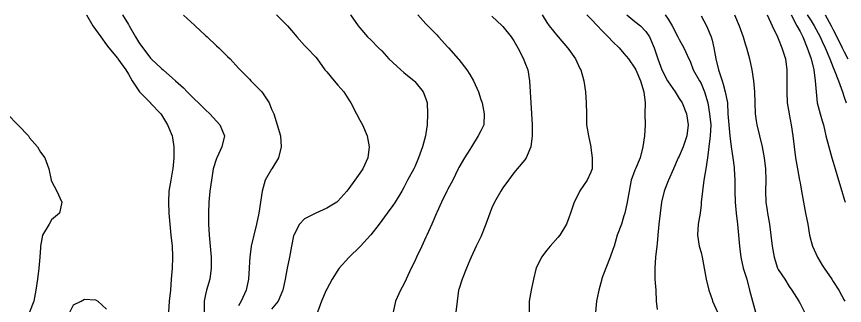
# Model space of a CAD drawing. Extents: x -729 to 771, y -779 to 721.
# Drawn here: x -213.2 to 34.1, y 266 to 352.3 of the extents above; entities that cross this region are included whole.
import ezdxf

# ---------------------------------------------------------------- set-up
doc = ezdxf.new("R2010")
doc.units = 0

msp = doc.modelspace()

# ---------------------------------------------------------------- linework, layer by layer
at = {"layer": 'CONTOURS'}
for points in [[(-192.3554, 352.7828, 246.472), (-190.3887, 349.4933, 246.472), (-189.643, 348.386, 246.472), (-188.0653, 346.2038, 246.472), (-186.3535, 343.8347, 246.472), (-185.6471, 342.9143, 246.472), (-183.064, 339.8009, 246.472), (-182.9236, 339.6249, 246.472), (-180.5235, 336.3354, 246.472), (-179.7745, 335.0042, 246.472), (-178.6902, 333.0459, 246.472), (-176.4851, 329.7649, 246.472), (-176.4769, 329.7564, 246.472), (-173.2217, 326.467, 246.472), (-173.1956, 326.4367, 246.472), (-170.0858, 323.1775, 246.472), (-169.9061, 322.8908, 246.472), (-168.0924, 319.888, 246.472), (-166.7115, 316.5985, 246.472), (-166.6167, 316.0167, 246.472), (-166.2254, 313.3091, 246.472), (-166.1913, 310.0196, 246.472), (-166.5542, 306.7301, 246.472), (-166.6167, 306.4232, 246.472), (-167.1628, 303.4407, 246.472), (-167.7101, 300.1512, 246.472), (-167.8339, 296.8617, 246.472), (-167.7128, 293.5722, 246.472), (-167.4455, 290.2828, 246.472), (-167.1212, 286.9933, 246.472), (-166.7218, 283.7038, 246.472), (-166.6167, 280.6098, 246.472), (-166.6093, 280.4143, 246.472), (-166.6167, 280.267, 246.472), (-166.7734, 277.1249, 246.472), (-167.0482, 273.8354, 246.472), (-167.2672, 270.5459, 246.472), (-167.5812, 267.2564, 246.472), (-167.8169, 263.967, 246.472)], [(-181.5158, 352.7828, 256.472), (-179.7745, 349.8907, 256.472), (-179.5236, 349.4933, 256.472), (-177.7162, 346.2038, 256.472), (-176.4851, 344.2547, 256.472), (-175.5049, 342.9143, 256.472), (-173.1956, 339.8772, 256.472), (-172.9718, 339.6249, 256.472), (-169.9061, 336.7101, 256.472), (-169.4523, 336.3354, 256.472), (-166.6167, 333.8902, 256.472), (-165.741, 333.0459, 256.472), (-163.3272, 330.9432, 256.472), (-162.1963, 329.7564, 256.472), (-160.0377, 327.6074, 256.472), (-158.8814, 326.467, 256.472), (-156.7482, 324.443, 256.472), (-155.428, 323.1775, 256.472), (-153.4588, 321.0083, 256.472), (-152.4946, 319.888, 256.472), (-151.0442, 316.5985, 256.472), (-151.9139, 313.3091, 256.472), (-153.4069, 310.0196, 256.472), (-153.4588, 309.8795, 256.472), (-154.5126, 306.7301, 256.472), (-154.9976, 303.4407, 256.472), (-155.4672, 300.1512, 256.472), (-155.7796, 296.8617, 256.472), (-155.889, 293.5722, 256.472), (-155.8419, 290.2828, 256.472), (-155.6912, 286.9933, 256.472), (-155.3741, 283.7038, 256.472), (-155.0752, 280.4143, 256.472), (-155.0472, 277.1249, 256.472), (-155.4986, 273.8354, 256.472), (-156.4663, 270.5459, 256.472), (-156.7482, 269.29, 256.472), (-157.1314, 267.2564, 256.472), (-157.2118, 263.967, 256.472)], [(-163.3272, 352.6726, 266.472), (-160.0377, 349.6687, 266.472), (-159.8335, 349.4933, 266.472), (-156.7482, 346.609, 266.472), (-156.3137, 346.2038, 266.472), (-153.4588, 343.5087, 266.472), (-152.7983, 342.9143, 266.472), (-150.1693, 340.3401, 266.472), (-149.4188, 339.6249, 266.472), (-146.8798, 336.8373, 266.472), (-146.4124, 336.3354, 266.472), (-143.5903, 333.5107, 266.472), (-143.1913, 333.0459, 266.472), (-140.3009, 330.2092, 266.472), (-139.8921, 329.7564, 266.472), (-137.7773, 326.467, 266.472), (-137.0114, 324.6303, 266.472), (-136.4013, 323.1775, 266.472), (-135.3448, 319.888, 266.472), (-134.3687, 316.5985, 266.472), (-134.1856, 313.3091, 266.472), (-134.9682, 310.0196, 266.472), (-136.9872, 306.7301, 266.472), (-137.0114, 306.7008, 266.472), (-138.9086, 303.4407, 266.472), (-139.8095, 300.1512, 266.472), (-140.3002, 296.8617, 266.472), (-140.3009, 296.8577, 266.472), (-140.8381, 293.5722, 266.472), (-141.5378, 290.2828, 266.472), (-142.3529, 286.9933, 266.472), (-143.082, 283.7038, 266.472), (-143.514, 280.4143, 266.472), (-143.5903, 279.112, 266.472), (-143.6962, 277.1249, 266.472), (-143.9314, 273.8354, 266.472), (-144.613, 270.5459, 266.472), (-146.081, 267.2564, 266.472), (-146.8798, 265.8341, 266.472)], [(-135.6029, 352.7828, 276.472), (-133.7219, 350.9935, 276.472), (-132.222, 349.4933, 276.472), (-130.4324, 347.3971, 276.472), (-129.4813, 346.2038, 276.472), (-127.143, 343.5674, 276.472), (-126.5003, 342.9143, 276.472), (-123.8535, 340.1737, 276.472), (-123.4285, 339.6249, 276.472), (-121.0692, 336.3354, 276.472), (-120.564, 335.7262, 276.472), (-118.2986, 333.0459, 276.472), (-117.2745, 331.8174, 276.472), (-115.403, 329.7564, 276.472), (-113.9851, 327.366, 276.472), (-113.3296, 326.467, 276.472), (-111.7037, 323.1775, 276.472), (-110.6956, 321.3119, 276.472), (-109.8543, 319.888, 276.472), (-108.4363, 316.5985, 276.472), (-107.84, 313.3091, 276.472), (-108.2368, 310.0196, 276.472), (-109.7198, 306.7301, 276.472), (-110.6956, 305.5277, 276.472), (-112.15, 303.4407, 276.472), (-113.9851, 300.9166, 276.472), (-114.5333, 300.1512, 276.472), (-117.2745, 297.0988, 276.472), (-117.5521, 296.8617, 276.472), (-120.564, 294.9979, 276.472), (-123.8353, 293.5722, 276.472), (-123.8535, 293.5639, 276.472), (-127.143, 291.8449, 276.472), (-128.6767, 290.2828, 276.472), (-130.3644, 286.9933, 276.472), (-130.4324, 286.7489, 276.472), (-131.0803, 283.7038, 276.472), (-131.7156, 280.4143, 276.472), (-132.3261, 277.1249, 276.472), (-132.9547, 273.8354, 276.472), (-133.6519, 270.5459, 276.472), (-133.7219, 270.3781, 276.472), (-135.0276, 267.2564, 276.472), (-137.0114, 264.8376, 276.472)], [(-113.4454, 352.7828, 286.472), (-111.1644, 349.4933, 286.472), (-110.6956, 348.9011, 286.472), (-108.3498, 346.2038, 286.472), (-107.4061, 345.3312, 286.472), (-105.0856, 342.9143, 286.472), (-104.1167, 341.9938, 286.472), (-101.9711, 339.6249, 286.472), (-100.8272, 338.5544, 286.472), (-98.4575, 336.3354, 286.472), (-97.5377, 335.5988, 286.472), (-94.3784, 333.0459, 286.472), (-94.2482, 332.8813, 286.472), (-91.7598, 329.7564, 286.472), (-90.9588, 327.6636, 286.472), (-90.5804, 326.467, 286.472), (-90.4224, 323.1775, 286.472), (-90.5867, 319.888, 286.472), (-90.9588, 317.3284, 286.472), (-91.0703, 316.5985, 286.472), (-91.958, 313.3091, 286.472), (-93.1163, 310.0196, 286.472), (-94.2482, 307.3982, 286.472), (-94.5348, 306.7301, 286.472), (-96.4111, 303.4407, 286.472), (-97.5377, 301.2133, 286.472), (-98.0635, 300.1512, 286.472), (-100.1029, 296.8617, 286.472), (-100.8272, 295.8378, 286.472), (-102.5413, 293.5722, 286.472), (-104.1167, 291.3617, 286.472), (-104.9132, 290.2828, 286.472), (-107.4061, 287.0706, 286.472), (-107.4928, 286.9933, 286.472), (-110.442, 283.7038, 286.472), (-110.6956, 283.4335, 286.472), (-113.8596, 280.4143, 286.472), (-113.9851, 280.294, 286.472), (-116.7867, 277.1249, 286.472), (-117.2745, 276.5243, 286.472), (-118.9188, 273.8354, 286.472), (-120.564, 270.8809, 286.472), (-120.7163, 270.5459, 286.472), (-122.0927, 267.2564, 286.472), (-123.2972, 263.967, 286.472)], [(-93.3765, 352.7828, 296.472), (-90.9588, 350.0534, 296.472), (-90.386, 349.4933, 296.472), (-87.6693, 346.7973, 296.472), (-87.1086, 346.2038, 296.472), (-84.3798, 343.1162, 296.472), (-84.2066, 342.9143, 296.472), (-81.2582, 339.6249, 296.472), (-81.0903, 339.4503, 296.472), (-78.652, 336.3354, 296.472), (-77.8009, 334.9556, 296.472), (-76.6595, 333.0459, 296.472), (-75.2558, 329.7564, 296.472), (-74.5114, 327.4799, 296.472), (-74.143, 326.467, 296.472), (-73.4913, 323.1775, 296.472), (-73.6303, 319.888, 296.472), (-74.5114, 318.1596, 296.472), (-75.2637, 316.5985, 296.472), (-77.3242, 313.3091, 296.472), (-77.8009, 312.6003, 296.472), (-79.4271, 310.0196, 296.472), (-81.0903, 307.1354, 296.472), (-81.2877, 306.7301, 296.472), (-82.8292, 303.4407, 296.472), (-84.3798, 300.7408, 296.472), (-84.693, 300.1512, 296.472), (-86.2636, 296.8617, 296.472), (-87.6693, 293.7451, 296.472), (-87.7452, 293.5722, 296.472), (-89.1565, 290.2828, 296.472), (-90.6872, 286.9933, 296.472), (-90.9588, 286.3607, 296.472), (-92.1429, 283.7038, 296.472), (-93.6989, 280.4143, 296.472), (-94.2482, 279.2098, 296.472), (-95.2948, 277.1249, 296.472), (-96.8404, 273.8354, 296.472), (-97.5377, 272.3717, 296.472), (-98.4685, 270.5459, 296.472), (-100.0023, 267.2564, 296.472), (-100.7456, 263.967, 296.472)], [(-71.2219, 352.3289, 306.472), (-68.0875, 349.4933, 306.472), (-67.9324, 349.3343, 306.472), (-65.4638, 346.2038, 306.472), (-64.643, 345.0325, 306.472), (-63.4541, 342.9143, 306.472), (-61.7597, 339.6249, 306.472), (-61.3535, 338.5807, 306.472), (-60.4364, 336.3354, 306.472), (-59.9309, 333.0459, 306.472), (-59.7723, 329.7564, 306.472), (-59.6021, 326.467, 306.472), (-59.3473, 323.1775, 306.472), (-59.213, 319.888, 306.472), (-59.16, 316.5985, 306.472), (-59.5508, 313.3091, 306.472), (-60.9496, 310.0196, 306.472), (-61.3535, 309.4642, 306.472), (-63.6589, 306.7301, 306.472), (-64.643, 305.5699, 306.472), (-66.2377, 303.4407, 306.472), (-67.9324, 301.1418, 306.472), (-68.5788, 300.1512, 306.472), (-70.4103, 296.8617, 306.472), (-71.2219, 295.1382, 306.472), (-71.853, 293.5722, 306.472), (-73.0481, 290.2828, 306.472), (-74.2995, 286.9933, 306.472), (-74.5114, 286.5166, 306.472), (-75.9435, 283.7038, 306.472), (-77.4391, 280.4143, 306.472), (-77.8009, 279.4984, 306.472), (-78.809, 277.1249, 306.472), (-80.0494, 273.8354, 306.472), (-81.0903, 270.7431, 306.472), (-81.1567, 270.5459, 306.472), (-81.6225, 267.2564, 306.472), (-81.969, 263.967, 306.472)], [(-56.1701, 352.7828, 316.472), (-54.7745, 350.5067, 316.472), (-54.0485, 349.4933, 316.472), (-51.4851, 346.299, 316.472), (-51.4019, 346.2038, 316.472), (-48.5798, 342.9143, 316.472), (-48.1956, 342.3895, 316.472), (-46.2385, 339.6249, 316.472), (-44.9061, 336.7586, 316.472), (-44.6745, 336.3354, 316.472), (-43.7365, 333.0459, 316.472), (-43.2122, 329.7564, 316.472), (-43.0105, 326.467, 316.472), (-42.9713, 323.1775, 316.472), (-42.9014, 319.888, 316.472), (-42.3364, 316.5985, 316.472), (-41.6505, 313.3091, 316.472), (-41.6167, 313.088, 316.472), (-41.2195, 310.0196, 316.472), (-41.2838, 306.7301, 316.472), (-41.6167, 305.8179, 316.472), (-42.7831, 303.4407, 316.472), (-44.9061, 300.2036, 316.472), (-44.9432, 300.1512, 316.472), (-46.6235, 296.8617, 316.472), (-47.7313, 293.5722, 316.472), (-48.1956, 292.141, 316.472), (-48.9035, 290.2828, 316.472), (-50.9067, 286.9933, 316.472), (-51.4851, 286.3158, 316.472), (-53.765, 283.7038, 316.472), (-54.7745, 282.468, 316.472), (-56.3586, 280.4143, 316.472), (-57.999, 277.1249, 316.472), (-58.064, 276.8488, 316.472), (-58.8028, 273.8354, 316.472), (-59.4774, 270.5459, 316.472), (-60.0283, 267.2564, 316.472), (-60.0554, 263.967, 316.472)], [(-42.8108, 352.7828, 326.472), (-41.6167, 351.5852, 326.472), (-39.6315, 349.4933, 326.472), (-38.3272, 348.0978, 326.472), (-36.4708, 346.2038, 326.472), (-35.0377, 344.7106, 326.472), (-33.2045, 342.9143, 326.472), (-31.7482, 341.2709, 326.472), (-30.3514, 339.6249, 326.472), (-28.4588, 336.8856, 326.472), (-28.1935, 336.3354, 326.472), (-26.8337, 333.0459, 326.472), (-25.7983, 329.7564, 326.472), (-25.3962, 326.467, 326.472), (-25.5298, 323.1775, 326.472), (-25.4418, 319.888, 326.472), (-25.6416, 316.5985, 326.472), (-26.0796, 313.3091, 326.472), (-26.9394, 310.0196, 326.472), (-28.3151, 306.7301, 326.472), (-28.4588, 306.3974, 326.472), (-29.6353, 303.4407, 326.472), (-30.1686, 300.1512, 326.472), (-30.7717, 296.8617, 326.472), (-31.5354, 293.5722, 326.472), (-31.7482, 292.7548, 326.472), (-32.5001, 290.2828, 326.472), (-33.7411, 286.9933, 326.472), (-34.7193, 283.7038, 326.472), (-35.0377, 282.6626, 326.472), (-35.8341, 280.4143, 326.472), (-37.1381, 277.1249, 326.472), (-38.3272, 274.0371, 326.472), (-38.4061, 273.8354, 326.472), (-39.3003, 270.5459, 326.472), (-39.9274, 267.2564, 326.472), (-40.2614, 263.967, 326.472)], [(-30.9007, 352.7828, 336.472), (-28.4588, 350.8128, 336.472), (-26.7677, 349.4933, 336.472), (-25.1693, 347.7932, 336.472), (-24.1435, 346.2038, 336.472), (-22.7421, 342.9143, 336.472), (-21.8798, 340.2248, 336.472), (-21.6798, 339.6249, 336.472), (-20.4338, 336.3354, 336.472), (-18.7363, 333.0459, 336.472), (-18.5903, 332.7845, 336.472), (-16.4977, 329.7564, 336.472), (-15.3009, 327.8346, 336.472), (-14.3288, 326.467, 336.472), (-13.0491, 323.1775, 336.472), (-12.6029, 319.888, 336.472), (-12.9279, 316.5985, 336.472), (-14.0505, 313.3091, 336.472), (-15.3009, 310.5154, 336.472), (-15.5147, 310.0196, 336.472), (-16.983, 306.7301, 336.472), (-18.4836, 303.4407, 336.472), (-18.5903, 303.1774, 336.472), (-19.7357, 300.1512, 336.472), (-20.5074, 296.8617, 336.472), (-20.9659, 293.5722, 336.472), (-21.295, 290.2828, 336.472), (-21.6318, 286.9933, 336.472), (-21.8798, 284.4521, 336.472), (-21.9656, 283.7038, 336.472), (-22.3059, 280.4143, 336.472), (-22.5399, 277.1249, 336.472), (-22.5466, 273.8354, 336.472), (-22.257, 270.5459, 336.472), (-22.0799, 267.2564, 336.472), (-21.8798, 264.7325, 336.472)], [(-19.4446, 352.7828, 346.472), (-18.5903, 351.5258, 346.472), (-17.3489, 349.4933, 346.472), (-15.644, 346.2038, 346.472), (-15.3009, 345.4499, 346.472), (-13.8152, 342.9143, 346.472), (-12.3216, 339.6249, 346.472), (-12.0114, 338.9417, 346.472), (-11.0693, 336.3354, 346.472), (-9.1959, 333.0459, 346.472), (-8.7219, 332.2266, 346.472), (-7.7017, 329.7564, 346.472), (-6.6646, 326.467, 346.472), (-6.1499, 323.1775, 346.472), (-5.8045, 319.888, 346.472), (-5.9676, 316.5985, 346.472), (-6.353, 313.3091, 346.472), (-6.84, 310.0196, 346.472), (-7.2885, 306.7301, 346.472), (-7.8556, 303.4407, 346.472), (-8.3135, 300.1512, 346.472), (-8.6541, 296.8617, 346.472), (-8.7219, 296.0601, 346.472), (-9.0123, 293.5722, 346.472), (-9.5327, 290.2828, 346.472), (-9.8163, 286.9933, 346.472), (-9.2418, 283.7038, 346.472), (-8.7219, 281.7753, 346.472), (-8.4262, 280.4143, 346.472), (-7.7949, 277.1249, 346.472), (-7.2373, 273.8354, 346.472), (-6.3808, 270.5459, 346.472), (-5.4324, 267.7427, 346.472), (-5.2749, 267.2564, 346.472), (-3.8121, 263.967, 346.472)], [(-8.7219, 352.4495, 356.472), (-7.0442, 349.4933, 356.472), (-5.7106, 346.2038, 356.472), (-5.4324, 345.1971, 356.472), (-4.8553, 342.9143, 356.472), (-4.2666, 339.6249, 356.472), (-3.4764, 336.3354, 356.472), (-2.4319, 333.0459, 356.472), (-2.143, 332.0359, 356.472), (-1.4657, 329.7564, 356.472), (-0.8559, 326.467, 356.472), (-0.6705, 323.1775, 356.472), (-0.4612, 319.888, 356.472), (-0.1639, 316.5985, 356.472), (0.2558, 313.3091, 356.472), (0.765, 310.0196, 356.472), (1.1465, 307.1815, 356.472), (1.2209, 306.7301, 356.472), (1.4039, 303.4407, 356.472), (1.3851, 300.1512, 356.472), (1.4783, 296.8617, 356.472), (1.7701, 293.5722, 356.472), (2.1676, 290.2828, 356.472), (2.4585, 286.9933, 356.472), (2.7527, 283.7038, 356.472), (3.1947, 280.4143, 356.472), (3.8972, 277.1249, 356.472), (4.436, 275.3661, 356.472), (4.9413, 273.8354, 356.472), (5.797, 270.5459, 356.472), (6.6512, 267.2564, 356.472), (7.5669, 263.967, 356.472)], [(1.3211, 352.7828, 366.472), (2.678, 349.4933, 366.472), (3.8509, 346.2038, 366.472), (4.436, 344.1627, 366.472), (4.8365, 342.9143, 366.472), (5.7116, 339.6249, 366.472), (6.4715, 336.3354, 366.472), (6.9543, 333.0459, 366.472), (7.2317, 329.7564, 366.472), (7.3685, 326.467, 366.472), (7.4375, 323.1775, 366.472), (7.7255, 321.1181, 366.472), (7.9029, 319.888, 366.472), (8.7067, 316.5985, 366.472), (9.5006, 313.3091, 366.472), (10.1494, 310.0196, 366.472), (10.5437, 306.7301, 366.472), (10.6393, 303.4407, 366.472), (10.5416, 300.1512, 366.472), (10.6602, 296.8617, 366.472), (11.0149, 294.3795, 366.472), (11.1463, 293.5722, 366.472), (11.766, 290.2828, 366.472), (12.157, 286.9933, 366.472), (12.5198, 283.7038, 366.472), (13.0932, 280.4143, 366.472), (14.1005, 277.1249, 366.472), (14.3044, 276.7445, 366.472), (16.2646, 273.8354, 366.472), (17.5939, 271.6684, 366.472), (18.3929, 270.5459, 366.472), (20.4562, 267.2564, 366.472), (20.8833, 266.5261, 366.472), (22.1878, 263.967, 366.472)], [(11.0426, 352.7828, 376.472), (12.5374, 349.4933, 376.472), (14.0921, 346.2038, 376.472), (14.3044, 345.7198, 376.472), (15.4481, 342.9143, 376.472), (16.4863, 339.6249, 376.472), (16.8648, 336.3354, 376.472), (16.9171, 333.0459, 376.472), (16.909, 329.7564, 376.472), (17.0565, 326.467, 376.472), (17.5901, 323.1775, 376.472), (17.5939, 323.156, 376.472), (18.1861, 319.888, 376.472), (18.666, 316.5985, 376.472), (19.0818, 313.3091, 376.472), (19.5429, 310.0196, 376.472), (20.1385, 306.7301, 376.472), (20.7391, 303.4407, 376.472), (20.8833, 302.5674, 376.472), (21.3263, 300.1512, 376.472), (21.9219, 296.8617, 376.472), (22.527, 293.5722, 376.472), (23.1383, 290.2828, 376.472), (23.6402, 286.9933, 376.472), (24.1728, 285.0968, 376.472), (24.573, 283.7038, 376.472), (26.0274, 280.4143, 376.472), (27.4623, 278.0037, 376.472), (28.0802, 277.1249, 376.472), (30.3378, 273.8354, 376.472), (30.7518, 273.1676, 376.472), (32.4687, 270.5459, 376.472), (34.0412, 267.5646, 376.472), (34.1904, 267.2564, 376.472)], [(18.1621, 352.7828, 386.472), (19.9371, 349.4933, 386.472), (20.8833, 347.7753, 386.472), (21.6619, 346.2038, 386.472), (22.9804, 342.9143, 386.472), (24.1687, 339.6249, 386.472), (24.1728, 339.608, 386.472), (24.9295, 336.3354, 386.472), (25.3666, 333.0459, 386.472), (25.6295, 329.7564, 386.472), (25.9759, 326.467, 386.472), (26.8475, 323.1775, 386.472), (27.4623, 321.122, 386.472), (27.8336, 319.888, 386.472), (28.6073, 316.5985, 386.472), (29.4073, 313.3091, 386.472), (30.3485, 310.0196, 386.472), (30.7518, 308.7275, 386.472), (31.3644, 306.7301, 386.472), (32.32, 303.4407, 386.472), (33.3438, 300.1512, 386.472), (34.0412, 297.7014, 386.472), (34.2878, 296.8617, 386.472)], [(23.012, 352.7828, 396.472), (24.1728, 350.9664, 396.472), (25.1122, 349.4933, 396.472), (26.8301, 346.2038, 396.472), (27.4623, 344.8357, 396.472), (28.3697, 342.9143, 396.472), (29.71, 339.6249, 396.472), (30.7518, 337.0256, 396.472), (31.0487, 336.3354, 396.472), (32.3005, 333.0459, 396.472), (33.5264, 329.7564, 396.472), (34.0412, 328.1816, 396.472), (34.6402, 326.467, 396.472)], [(28.3988, 352.7828, 406.472), (30.1619, 349.4933, 406.472), (30.7518, 348.2999, 406.472), (31.8139, 346.2038, 406.472), (33.4733, 342.9143, 406.472), (34.0412, 341.6849, 406.472), (35.0956, 339.6249, 406.472)], [(-215.9588, 323.1275, 236.472), (-212.8183, 319.888, 236.472), (-212.6693, 319.6958, 236.472), (-209.6874, 316.5985, 236.472), (-209.3798, 316.0736, 236.472), (-206.9315, 313.3091, 236.472), (-206.0903, 311.7731, 236.472), (-204.789, 310.0196, 236.472), (-203.6211, 306.7301, 236.472), (-202.9116, 303.4407, 236.472), (-202.8009, 303.088, 236.472), (-201.2188, 300.1512, 236.472), (-199.6724, 296.8617, 236.472), (-200.3457, 293.5722, 236.472), (-202.8009, 291.5146, 236.472), (-203.4744, 290.2828, 236.472), (-205.4185, 286.9933, 236.472), (-206.0535, 283.7038, 236.472), (-206.0903, 283.2612, 236.472), (-206.2361, 280.4143, 236.472), (-206.5937, 277.1249, 236.472), (-206.9912, 273.8354, 236.472), (-207.4234, 270.5459, 236.472), (-208.0401, 267.2564, 236.472), (-209.3125, 263.967, 236.472)], [(-197.2709, 263.967, 236.472), (-196.2219, 266.1465, 236.472), (-193.94, 267.2564, 236.472), (-192.9324, 267.8623, 236.472), (-189.643, 267.637, 236.472), (-188.8932, 267.2564, 236.472), (-186.3535, 264.8193, 236.472)]]:
    msp.add_polyline3d(points, dxfattribs=at)

doc.saveas('drawing.dxf')
